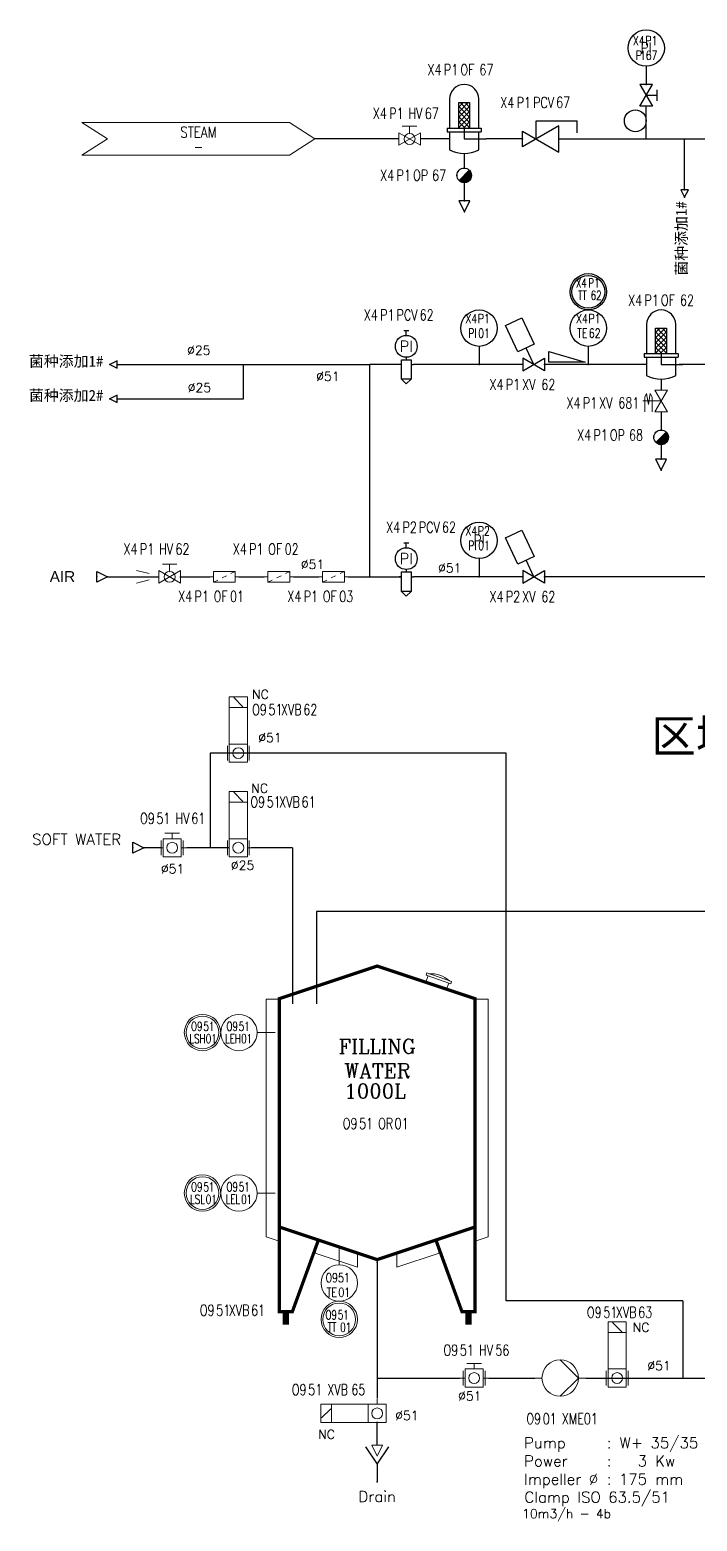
# Model space of a CAD drawing. Header units: inches. Extents: x 12106 to 13243, y 17488 to 18248.
# Drawn here: x 12119.6 to 12303, y 17495.7 to 17905.6 of the extents above; entities that cross this region are included whole.
import ezdxf
from ezdxf.enums import TextEntityAlignment as Align

# ---------------------------------------------------------------- set-up
doc = ezdxf.new("R2010")
doc.units = ezdxf.units.IN
doc.header["$MEASUREMENT"] = 0
doc.linetypes.add('ACAD_ISO02W100', pattern=[15, 12, -3])
doc.linetypes.add('DASHDOT2', pattern=[12.7, 6.35, -3.175, 0, -3.175])
for name, color, linetype, lineweight in [('31 Equipment', 7, 'Continuous', 9), ('33 Instruments Labels', 7, 'Continuous', 9), ('43 TXT English', 7, 'Continuous', 9), ('Pipe-water', 5, 'Continuous', 30), ('Text', 7, 'Continuous', 9)]:
    doc.layers.add(name, color=color, linetype=linetype, lineweight=lineweight)
for name, color, linetype in [('CUVERIE', 7, 'Continuous'), ('LIBELLE-INSTRUM', 7, 'Continuous'), ('MATERIEL-DIVERS', 7, 'Continuous'), ('POMPES', 7, 'Continuous'), ('POMPES-PROCESS', 7, 'Continuous'), ('REPERES', 7, 'Continuous'), ('techn-data', 7, 'Continuous'), ('TEXTES', 7, 'Continuous'), ('TITRE', 7, 'Continuous'), ('TUYAUTERIE-EAU UTILITES FROIDE', 142, 'Continuous'), ('TUYAUTERIE-EGOUT', 32, 'Continuous'), ('TUYAUTERIE-GAZ', 3, 'Continuous'), ('TUYAUTERIE-NEP', 4, 'DASHDOT2'), ('TUYAUTERIE-VAPEUR', 6, 'Continuous'), ('TUYAUTERIE-VAPEUR PROCESS', 6, 'Continuous'), ('TXT_ENG', 7, 'Continuous'), ('TXT_FR', 7, 'Continuous'), ('VANNES', 7, 'Continuous')]:
    doc.layers.add(name, color=color, linetype=linetype)
doc.layers.get('REPERES').off()
doc.styles.add('ROMANC', font='romanc')
doc.styles.add('ROMANS', font='ROMANS.SHX')
doc.styles.get("Standard").update_dxf_attribs({"font": 'arial.ttf'})

# ---------------------------------------------------------------- blocks, each defined once
blk = doc.blocks.new('FLE23')
at = {"color": 7}
for p, q in [((0, -1.5), (0, 1.5)), ((0, 1.5), (3, 0)), ((3, 0), (0, -1.5))]:
    blk.add_line(p, q, dxfattribs=at)
at = {"layer": 'MATERIEL-DIVERS', "color": 2}
for p in [(0, 0), (3, 0)]:
    blk.add_point(p, dxfattribs=at)
at = {"layer": 'MATERIEL-DIVERS', "color": 7, "extrusion": (-1, 0, 0)}
blk.add_point((0, 0), dxfattribs=at)
at = {"layer": 'MATERIEL-DIVERS', "color": 7, "extrusion": (1, 0, 0)}
blk.add_point((3, 0), dxfattribs=at)
blk = doc.blocks.new('APV-PMP-GEN-CENTR-1')
at = {"layer": '31 Equipment', "ltscale": 38}
for p, q in [((5, 0), (0, 5)), ((-5, 0), (-7, 0)), ((5, 0), (0, -5)), ((5, 0), (7, 0))]:
    blk.add_line(p, q, dxfattribs=at)
blk.add_circle((0, 0), 5, dxfattribs=at)
blk = doc.blocks.new('APV-TNK-GEN-11')
at = {"layer": '31 Equipment', "color": 7}
for points, const_width in [([(-14.94, 21.58), (-21.58, 3.32), (-24.9, 3.32), (-24.9, 83), (0, 91.3), (24.9, 83), (24.9, 3.32), (21.58, 3.32), (14.94, 21.58)], 0.83), ([(-24.9, 24.9), (0, 16.6)], 0.83), ([(24.9, 24.9), (0, 16.6)], 0.83), ([(-23.24, 3.32), (-23.24, 0)], 1.66), ([(23.24, 3.32), (23.24, 0)], 1.66)]:
    blk.add_lwpolyline(points, dxfattribs=dict(at, const_width=const_width))
at = {"layer": '31 Equipment', "ltscale": 38}
blk.add_point((0, 16), dxfattribs=at)
blk = doc.blocks.new('APV-TNK-INSULAT-12')
at = {"layer": '31 Equipment', "color": 7}
for p, q in [((-24.95, 67), (-28.22, 67)), ((-28.22, 67), (-28.22, 6.51)), ((24.95, 67), (28.22, 67)), ((28.22, 67), (28.22, 6.51)), ((-28.22, 6.51), (-24.95, 5.42)), ((28.22, 6.51), (24.95, 5.42)), ((-15.74, 2.35), (-4.98, -1.24)), ((-4.98, -1.24), (-4.98, 2.26)), ((15.74, 2.35), (4.98, -1.24)), ((4.98, -1.24), (4.98, 2.26))]:
    blk.add_line(p, q, dxfattribs=at)
at = {"layer": '31 Equipment'}
for p, q in [((-24.95, 5.42), (-24.95, 67)), ((24.95, 5.42), (24.95, 67)), ((-15.74, 2.35), (-14.94, 5.58)), ((-14.94, 5.58), (-4.98, 2.26)), ((14.94, 5.58), (4.98, 2.26)), ((15.74, 2.35), (14.94, 5.58))]:
    blk.add_line(p, q, dxfattribs=at)
at = {"layer": '31 Equipment', "ltscale": 38}
blk.add_point((0, 0), dxfattribs=at)
blk = doc.blocks.new('APV-INS-M-L-TE')
at = {"layer": '31 Equipment', "color": 7}
blk.add_line((0, -5), (0, -10), dxfattribs=at)
blk.add_circle((0, 0), 5, dxfattribs=at)
at = {"layer": '33 Instruments Labels', "style": 'ROMANS', "width": 0.8, "flags": 8}
blk.add_attdef('TE', text='', height=3, dxfattribs=at).set_placement((0, 0), align=Align.MIDDLE)
blk = doc.blocks.new('APV-INS-F-L-TT')
at = {"layer": '31 Equipment'}
for radius in [5, 4.5]:
    blk.add_circle((0, 0), radius, dxfattribs=at)
blk = doc.blocks.new('APV-INS-M-L-LE1')
at = {"layer": '31 Equipment', "color": 7}
blk.add_line((0, -5), (0, -10), dxfattribs=at)
blk.add_circle((0, 0), 5, dxfattribs=at)
blk = doc.blocks.new('APV-INS-F-L-LS')
at = {"layer": '31 Equipment'}
for radius in [5, 4.5]:
    blk.add_circle((0, 0), radius, dxfattribs=at)
at = {"layer": '33 Instruments Labels', "style": 'ROMANS', "width": 0.8}
blk.add_attdef('LS?', text='', height=3, dxfattribs=at).set_placement((0, 0), align=Align.MIDDLE)
blk = doc.blocks.new('APV-TNK-ACC-MANHOLE-1')
at = {"layer": '31 Equipment'}
for p, q in [((-6, 3), (-6, 4)), ((-6, 4), (6, 4)), ((-6, 3), (6, 3)), ((-5, 0), (-5, 3)), ((5, 3), (5, 0)), ((6, 3), (6, 4))]:
    blk.add_line(p, q, dxfattribs=at)
blk.add_arc((0, -8), 13, 67.38014, 112.61986, dxfattribs=at)
blk = doc.blocks.new('EGOUT')
at = {"color": 7}
for p, q in [((-3.2, 9.61), (0, 4.81)), ((0, 4.81), (3.2, 9.61)), ((0, 4.81), (0, 0))]:
    blk.add_line(p, q, dxfattribs=at)
at = {"color": 7, "extrusion": (0, -1, 0)}
blk.add_point((0, 0), dxfattribs=at)
at = {"layer": 'POMPES-PROCESS', "style": 'ROMANS'}
blk.add_attdef('EGOUT', text='', height=3, dxfattribs=at).set_placement((0, -4), align=Align.MIDDLE)
blk = doc.blocks.new('APV-SIGN-ARW-FLOW-1')
at = {"layer": '31 Equipment'}
for p, q in [((-1.5, -1.5), (-1.5, 1.5)), ((-1.5, 1.5), (1.5, 0)), ((1.5, 0), (-1.5, -1.5))]:
    blk.add_line(p, q, dxfattribs=at)
blk = doc.blocks.new('APV-VLV-BFLY-SVS-3')
at = {"layer": '31 Equipment', "ltscale": 38}
for p, q in [((1.25, 15.25), (-1.25, 12.75)), ((-2.5, 0), (-4, 0)), ((2.5, 2.5), (-2.5, 2.5)), ((-2.5, 2.5), (-2.5, -2.5)), ((2.5, -2.5), (2.5, 2.5)), ((2.5, 0), (4, 0)), ((-2.5, -2.5), (2.5, -2.5))]:
    blk.add_line(p, q, dxfattribs=at)
at = {"layer": '31 Equipment'}
for p, q in [((-3, 2), (-3, -2)), ((3, -2), (3, 2))]:
    blk.add_line(p, q, dxfattribs=at)
at = {"layer": '31 Equipment', "ltscale": 38}
for points in [[(-2.5, 12.5), (2.5, 12.5), (2.5, 15.5), (-2.5, 15.5)], [(-2.5, 2.5), (2.5, 2.5), (2.5, 12.5), (-2.5, 12.5)]]:
    blk.add_lwpolyline(points, close=True, dxfattribs=at)
blk.add_circle((0, 0), 1.5, dxfattribs=at)
blk = doc.blocks.new('FLE23-A')
at = {"color": 7}
for p, q in [((0, 1.5), (-3, 0)), ((-3, 0), (0, -1.5)), ((0, -1.5), (0, 1.5))]:
    blk.add_line(p, q, dxfattribs=at)
at = {"layer": 'MATERIEL-DIVERS', "color": 7, "extrusion": (-1, 0, 0)}
blk.add_point((-3, 0), dxfattribs=at)
at = {"layer": 'MATERIEL-DIVERS', "color": 2}
for p in [(-3, 0), (0, 0)]:
    blk.add_point(p, dxfattribs=at)
at = {"layer": 'MATERIEL-DIVERS', "color": 7, "extrusion": (1, 0, 0)}
blk.add_point((0, 0), dxfattribs=at)
blk = doc.blocks.new('INSTR-M-L-PI')
at = {"color": 7, "extrusion": (0, -1, 0)}
blk.add_point((0, -10), dxfattribs=at)
at = {"layer": 'MATERIEL-DIVERS', "color": 7}
blk.add_line((0, -5), (0, -10), dxfattribs=at)
blk.add_circle((0, 0), 5, dxfattribs=at)
blk = doc.blocks.new('DETR12MODIF')
at = {"layer": 'MATERIEL-DIVERS', "color": 7}
for p, q in [((-0.67, 9.33), (0.67, 9.33)), ((0, 8), (0, 9.33)), ((-1.33, 0), (-2, 0)), ((-1.33, -4), (-1.33, 1.33)), ((-1.33, 1.33), (1.33, 1.33)), ((1.33, 1.33), (1.33, -4)), ((1.33, 0), (2, 0)), ((-1.33, -4), (0, -5.33)), ((1.33, -4), (-1.33, -4)), ((0, -5.33), (1.33, -4))]:
    blk.add_line(p, q, dxfattribs=at)
at = {"layer": 'MATERIEL-DIVERS'}
blk.add_line((0, 2), (0, 1.33), dxfattribs=at)
blk.add_circle((0, 5), 3, dxfattribs=at)
at = {"layer": 'MATERIEL-DIVERS', "style": 'ROMANS'}
blk.add_text('PI', height=3, dxfattribs=at).set_placement((0, 5), align=Align.MIDDLE)
blk = doc.blocks.new('CPV')
at = {"color": 7}
for p, q in [((-1.25, 5), (10, 5)), ((-1.25, 0), (-1.25, 5)), ((10, 1.7), (10, 5)), ((5, 3.61), (-5, -2.16)), ((-5, 2.16), (5, -3.6)), ((-5, -2.16), (-5, 2.16)), ((5, -3.6), (5, 3.61))]:
    blk.add_line(p, q, dxfattribs=at)
at = {"color": 7, "extrusion": (-1, 0, 0)}
blk.add_point((-5, 0), dxfattribs=at)
at = {"color": 7, "extrusion": (1, 0, 0)}
blk.add_point((5, 0), dxfattribs=at)
blk = doc.blocks.new('*X35')
at = {"color": 0}
for p, q in [((96.5, 163), (103.5, 170)), ((96.5, 162.9), (103.6, 170)), ((96.5, 162.9), (103.6, 170)), ((96.5, 162.9), (103.6, 170)), ((96.6, 162.9), (103.6, 169.9)), ((96.6, 162.9), (103.6, 169.9)), ((96.6, 162.8), (103.7, 169.9)), ((96.6, 162.8), (103.7, 169.9)), ((96.6, 162.8), (103.7, 169.9)), ((96.7, 162.8), (103.7, 169.8)), ((96.7, 162.7), (103.8, 169.8)), ((96.7, 162.7), (103.8, 169.8)), ((96.7, 162.7), (103.8, 169.8)), ((96.8, 162.7), (103.8, 169.7)), ((96.8, 162.7), (103.8, 169.7)), ((96.8, 162.6), (103.9, 169.7)), ((96.8, 162.6), (103.9, 169.7)), ((96.9, 162.6), (103.9, 169.6)), ((96.9, 162.6), (103.9, 169.6)), ((96.9, 162.6), (103.9, 169.6)), ((96.9, 162.5), (104, 169.6)), ((97, 162.5), (104, 169.5)), ((97, 162.5), (104, 169.5)), ((97, 162.5), (104, 169.5)), ((97, 162.5), (104, 169.5)), ((97.1, 162.4), (104.1, 169.4)), ((97.1, 162.4), (104.1, 169.4)), ((97.1, 162.4), (104.1, 169.4)), ((97.2, 162.4), (104.1, 169.3)), ((97.2, 162.4), (104.1, 169.3)), ((97.2, 162.4), (104.1, 169.3)), ((97.2, 162.3), (104.2, 169.3)), ((97.3, 162.3), (104.2, 169.2)), ((97.3, 162.3), (104.2, 169.2)), ((97.3, 162.3), (104.2, 169.2)), ((97.3, 162.3), (104.2, 169.2)), ((97.4, 162.2), (104.3, 169.1)), ((97.4, 162.2), (104.3, 169.1)), ((97.4, 162.2), (104.3, 169.1)), ((97.5, 162.2), (104.3, 169)), ((97.5, 162.2), (104.3, 169)), ((97.5, 162.2), (104.3, 169)), ((97.5, 162.1), (104.4, 169)), ((97.6, 162.1), (104.4, 168.9)), ((97.6, 162.1), (104.4, 168.9)), ((97.6, 162.1), (104.4, 168.9)), ((97.7, 162.1), (104.4, 168.8)), ((97.7, 162.1), (104.4, 168.8)), ((97.7, 162.1), (104.4, 168.8)), ((97.7, 162), (104.5, 168.8)), ((97.8, 162), (104.5, 168.7)), ((97.8, 162), (104.5, 168.7)), ((97.8, 162), (104.5, 168.7)), ((97.9, 162), (104.5, 168.6)), ((97.9, 162), (104.5, 168.6)), ((97.9, 162), (104.5, 168.6)), ((98, 161.9), (104.6, 168.5)), ((98, 161.9), (104.6, 168.5)), ((98, 161.9), (104.6, 168.5)), ((98, 161.9), (104.6, 168.5)), ((98.1, 161.9), (104.6, 168.4)), ((98.1, 161.9), (104.6, 168.4)), ((98.1, 161.9), (104.6, 168.4)), ((98.2, 161.8), (104.7, 168.3)), ((98.2, 161.8), (104.7, 168.3)), ((98.2, 161.8), (104.7, 168.3)), ((98.3, 161.8), (104.7, 168.2)), ((98.3, 161.8), (104.7, 168.2)), ((98.3, 161.8), (104.7, 168.2)), ((98.4, 161.8), (104.7, 168.1)), ((98.4, 161.8), (104.7, 168.1)), ((98.4, 161.7), (104.8, 168.1)), ((98.5, 161.7), (104.8, 168)), ((98.5, 161.7), (104.8, 168)), ((98.5, 161.7), (104.8, 168)), ((98.6, 161.7), (104.8, 167.9)), ((98.6, 161.7), (104.8, 167.9)), ((98.6, 161.7), (104.8, 167.9)), ((98.7, 161.7), (104.8, 167.8)), ((98.7, 161.7), (104.8, 167.8)), ((98.8, 161.7), (104.8, 167.7)), ((98.8, 161.6), (104.9, 167.7)), ((98.8, 161.6), (104.9, 167.7)), ((98.9, 161.6), (104.9, 167.6)), ((98.9, 161.6), (104.9, 167.6)), ((98.9, 161.6), (104.9, 167.6)), ((99, 161.6), (104.9, 167.5)), ((99, 161.6), (104.9, 167.5)), ((99, 161.6), (104.9, 167.5)), ((99.1, 161.6), (104.9, 167.4)), ((99.1, 161.6), (104.9, 167.4)), ((99.2, 161.6), (104.9, 167.3)), ((99.2, 161.6), (104.9, 167.3)), ((99.2, 161.6), (104.9, 167.3)), ((99.3, 161.6), (104.9, 167.2)), ((99.3, 161.5), (105, 167.2)), ((99.4, 161.5), (105, 167.1)), ((99.4, 161.5), (105, 167.1)), ((99.4, 161.5), (105, 167.1)), ((99.5, 161.5), (105, 167)), ((99.5, 161.5), (105, 167)), ((99.6, 161.5), (105, 166.9)), ((99.6, 161.5), (105, 166.9)), ((99.6, 161.5), (105, 166.9)), ((99.7, 161.5), (105, 166.8)), ((99.7, 161.5), (105, 166.8)), ((99.8, 161.5), (105, 166.7)), ((99.8, 161.5), (105, 166.7)), ((99.9, 161.5), (105, 166.6)), ((99.9, 161.5), (105, 166.6)), ((99.9, 161.5), (105, 166.6)), ((100, 161.5), (105, 166.5)), ((100, 161.5), (105, 166.5)), ((100.1, 161.5), (105, 166.4)), ((100.1, 161.5), (105, 166.4)), ((100.2, 161.5), (105, 166.3)), ((100.2, 161.5), (105, 166.3)), ((100.3, 161.5), (105, 166.2)), ((100.3, 161.5), (105, 166.2)), ((100.4, 161.5), (105, 166.1)), ((100.4, 161.5), (105, 166.1)), ((100.5, 161.5), (105, 166)), ((100.5, 161.5), (105, 166)), ((100.6, 161.5), (105, 165.9)), ((100.6, 161.5), (105, 165.9)), ((100.7, 161.5), (105, 165.8)), ((100.7, 161.6), (104.9, 165.8)), ((100.8, 161.6), (104.9, 165.7)), ((100.8, 161.6), (104.9, 165.7)), ((100.9, 161.6), (104.9, 165.6)), ((100.9, 161.6), (104.9, 165.6)), ((101, 161.6), (104.9, 165.5)), ((101, 161.6), (104.9, 165.5)), ((101.1, 161.6), (104.9, 165.4)), ((101.2, 161.6), (104.9, 165.3)), ((101.2, 161.6), (104.9, 165.3)), ((101.3, 161.7), (104.8, 165.2)), ((101.3, 161.7), (104.8, 165.2)), ((101.4, 161.7), (104.8, 165.1)), ((101.5, 161.7), (104.8, 165)), ((101.5, 161.7), (104.8, 165)), ((101.6, 161.8), (104.7, 164.9)), ((101.7, 161.8), (104.7, 164.8)), ((101.7, 161.8), (104.7, 164.8)), ((101.8, 161.8), (104.7, 164.7)), ((101.9, 161.9), (104.6, 164.6)), ((102, 161.9), (104.6, 164.5)), ((102, 161.9), (104.6, 164.5)), ((102.1, 162), (104.5, 164.4)), ((102.2, 162), (104.5, 164.3)), ((102.3, 162.1), (104.4, 164.2)), ((102.4, 162.1), (104.4, 164.1)), ((102.5, 162.2), (104.3, 164)), ((102.6, 162.2), (104.3, 163.9)), ((102.7, 162.3), (104.2, 163.8)), ((102.9, 162.4), (104.1, 163.6)), ((103, 162.5), (104, 163.5)), ((103.3, 162.7), (103.8, 163.2))]:
    blk.add_line(p, q, dxfattribs=at)
blk = doc.blocks.new('ST')
at = {"color": 7}
blk.add_line((-1.41, 1.42), (1.42, -1.41), dxfattribs=at)
for start, end in [(134.8377, 315.1619), (315.2431, 134.7569)]:
    blk.add_arc((0, 0), 2, start, end, dxfattribs=at)
at = {"color": 7, "extrusion": (-1, 0, 0)}
blk.add_point((-2, 0), dxfattribs=at)
at = {"color": 7, "extrusion": (0, 1, 0)}
blk.add_point((0, 2), dxfattribs=at)
at = {"color": 7, "extrusion": (1, 0, 0)}
blk.add_point((2, 0), dxfattribs=at)
at = {"color": 7, "extrusion": (0, -1, 0)}
blk.add_point((0, -2), dxfattribs=at)
at = {"color": 7, "xscale": -0.4, "yscale": 0.4, "zscale": 0.4}
blk.add_blockref('*X35', (40, -66.6), dxfattribs=at)
blk = doc.blocks.new('*X32')
at = {"color": 0}
for p, q in [((688.5, 377.37), (691.13, 380)), ((688.5, 378.79), (689.71, 380)), ((688.5, 375.96), (691.5, 378.96)), ((688.5, 374.54), (691.5, 377.54)), ((688.5, 373.13), (691.5, 376.13)), ((689.78, 373), (691.5, 374.72)), ((691.2, 373), (691.5, 373.3))]:
    blk.add_line(p, q, dxfattribs=at)
blk = doc.blocks.new('SAFILT')
for p, q in [((-4, 11), (-4, 3)), ((-1.5, 3), (-1.5, 10)), ((-1.5, 10), (1.5, 10)), ((1.5, 10), (1.5, 3)), ((4, 3), (4, 11)), ((-4, 0), (-6, 0)), ((-4.68, 3), (-4.68, 2)), ((-4.68, 3), (4.68, 3)), ((-4.68, 2), (4.68, 2)), ((-4, 2), (-4, -3)), ((0, 3), (0, 0)), ((0, 0), (6, 0)), ((4, -3), (4, 2)), ((4.68, 3), (4.68, 2)), ((0, -4), (0, -6))]:
    blk.add_line(p, q)
for centre, radius, start, end in [((0, 11), 4, 0, 180), ((0, 4.5), 8.5, 241.9275, 298.0725)]:
    blk.add_arc(centre, radius, start, end)
at = {"xscale": -1}
blk.add_blockref('*X32', (690, -370), dxfattribs=at)
blk.add_blockref('*X32', (-690, -370))
blk = doc.blocks.new('APV-VLVM-BALL-KHV+MF-1')
at = {"layer": '31 Equipment', "ltscale": 38}
for p, q in [((-3, 0), (-4, 0)), ((3, 0), (4, 0))]:
    blk.add_line(p, q, dxfattribs=at)
at = {"layer": '31 Equipment'}
for p, q in [((-3, 1.734), (-3, -1.734)), ((-3, -1.734), (3, 1.734)), ((3, -1.734), (-3, 1.734)), ((-2, 3.5), (2, 3.5)), ((0, 1.5), (0, 3.5)), ((3, 1.734), (3, -1.734))]:
    blk.add_line(p, q, dxfattribs=at)
blk.add_circle((0, 0), 1.5, dxfattribs=at)
blk = doc.blocks.new('APV-FILT-GEN-PROD-2')
at = {"layer": '31 Equipment'}
for p, q in [((-3, 0), (-4, 0)), ((3, 0), (4, 0))]:
    blk.add_line(p, q, dxfattribs=at)
at = {"layer": '31 Equipment', "color": 7}
for p, q in [((3, 1.5), (-3, 1.5)), ((-3, 1.5), (-3, -1.5)), ((-0.6, -0.3), (0.6, 0.3)), ((1.8, 0.9), (3, 1.5)), ((3, -1.5), (3, 1.5)), ((-3, -1.5), (-1.8, -0.9)), ((-3, -1.5), (3, -1.5))]:
    blk.add_line(p, q, dxfattribs=at)
blk = doc.blocks.new('APV-SIGN-ARW-DWG-1')
at = {"layer": '31 Equipment'}
for p, q in [((-32, 4.49), (25, 4.49)), ((-32, 4.49), (-25, 0)), ((25, 4.49), (32, 0)), ((-25, 0), (-32, -4.49)), ((32, 0), (25, -4.49)), ((-32, -4.49), (25, -4.49))]:
    blk.add_line(p, q, dxfattribs=at)
at = {"layer": '31 Equipment', "style": 'ROMANS', "width": 0.8}
for tag, p in [('TEXT1', (0, 0.37)), ('TEXT2', (0, -3.63))]:
    blk.add_attdef(tag, text='', height=3, dxfattribs=at).set_placement(p, align=Align.CENTER)
blk = doc.blocks.new('VANNE SIEGE INCLINE')
at = {"color": 7}
for p, q in [((-3, 1.73), (-3, -1.73)), ((-3, -1.73), (3, 1.73)), ((3, -1.73), (-3, 1.73)), ((3, 1.73), (3, -1.73))]:
    blk.add_line(p, q, dxfattribs=at)
at = {"color": 7, "extrusion": (-1, 0, 0)}
blk.add_point((-3, 0), dxfattribs=at)
at = {"color": 7, "extrusion": (1, 0, 0)}
blk.add_point((3, 0), dxfattribs=at)
at = {"layer": 'VANNES'}
for p, q in [((3.23, 12.84), (-0.15, 5.59)), ((7.76, 10.73), (3.23, 12.84)), ((4.38, 3.47), (7.76, 10.73)), ((-0.15, 5.59), (4.38, 3.47)), ((0, 0), (2.11, 4.53))]:
    blk.add_line(p, q, dxfattribs=at)
blk = doc.blocks.new('APV-FCE-GEN-REDCON-1')
at = {"layer": '31 Equipment', "color": 7}
for p, q in [((-2.5, 2.5), (2.5, 1.25)), ((2.5, 1.25), (2.5, 1.25)), ((2.5, -1.25), (-2.5, -2.5))]:
    blk.add_line(p, q, dxfattribs=at)
blk = doc.blocks.new('INSTR-M-L-TE')
at = {"color": 7, "extrusion": (0, -1, 0)}
blk.add_point((0, -10), dxfattribs=at)
at = {"layer": 'MATERIEL-DIVERS', "color": 7}
blk.add_line((0, -5), (0, -10), dxfattribs=at)
blk.add_circle((0, 0), 5, dxfattribs=at)
at = {"layer": 'LIBELLE-INSTRUM', "style": 'ROMANS', "width": 0.8, "flags": 8}
blk.add_attdef('TE', text='', height=3, dxfattribs=at).set_placement((0, 0), align=Align.MIDDLE)
blk = doc.blocks.new('INSTR-F-L-TT')
at = {"layer": 'MATERIEL-DIVERS'}
for radius in [5, 4.5]:
    blk.add_circle((0, 0), radius, dxfattribs=at)
blk = doc.blocks.new('APV-VLV-SOLV-22-1')
at = {"layer": '31 Equipment', "linetype": 'ACAD_ISO02W100', "ltscale": 38}
for p, q in [((-1, 4.5), (-2, 4)), ((3, 4.5), (-1, 4.5)), ((0, 0), (0, 5)), ((-2, 4), (1, 3.5)), ((-2, 3), (1, 3.5)), ((-1, 2.5), (-2, 3)), ((3, 2.5), (-1, 2.5))]:
    blk.add_line(p, q, dxfattribs=at)
at = {"layer": '31 Equipment', "ltscale": 38}
for p, q in [((-3, 0), (-4, 0)), ((3, 0), (4, 0))]:
    blk.add_line(p, q, dxfattribs=at)
at = {"layer": '31 Equipment'}
for p, q in [((-3, 1.734), (-3, -1.734)), ((-3, -1.734), (3, 1.734)), ((3, -1.734), (-3, 1.734)), ((3, 1.734), (3, -1.734))]:
    blk.add_line(p, q, dxfattribs=at)
blk = doc.blocks.new('REPNORM')
at = {"layer": 'TEXTES', "style": 'ROMANS', "width": 0.75}
for tag, p in [('ZONE', (-9.75, -1.25)), ('SOUSZONE', (-5.25, -1.25)), ('ELEMENT', (0, -1.25)), ('NUM', (4.5, -1.25))]:
    blk.add_attdef(tag, p, '', height=3, dxfattribs=at)
blk = doc.blocks.new('REPINS')
at = {"layer": 'TEXTES', "style": 'ROMANS', "width": 0.75}
for tag, p in [('ZONE', (-3.3, 1)), ('SOUSZONE', (0.1, 1)), ('NUM', (0.2, -3))]:
    blk.add_attdef(tag, p, '', height=2.5, dxfattribs=at)
blk.add_attdef('ELEMENT', text='', height=2.5, dxfattribs=at).set_placement((-0.2, -3), align=Align.RIGHT)
blk = doc.blocks.new('REPINS2')
at = {"layer": 'TEXTES', "style": 'ROMANS', "width": 0.7}
for tag, p in [('ZONE', (-3.35, 0.8)), ('SOUSZONE', (0.05, 0.8)), ('NUM', (0.7, -2.6))]:
    blk.add_attdef(tag, p, '', height=2.5, dxfattribs=at)
blk.add_attdef('ELEMENT', text='', height=2.5, dxfattribs=at).set_placement((-1.56, -2.59), align=Align.CENTER)
blk = doc.blocks.new('REPNORM1')
at = {"layer": 'TEXTES', "style": 'ROMANS', "width": 0.75}
for tag, p in [('ZONE', (-9.75, -1.25)), ('SOUSZONE', (-5.25, -1.25)), ('ELEMENT', (-0.75, -1.25)), ('NUM', (5.59, -1.22))]:
    blk.add_attdef(tag, p, '', height=3, dxfattribs=at)
blk = doc.blocks.new('TEXT-PUMP_caract_ANGLAIS')
at = {"layer": 'techn-data', "style": 'ROMANS'}
for s, p in [('Pump', (-22, 9)), ('Power', (-22, 4)), ('Kw', (14, 4)), ('Impeller %%C', (-22, -1)), ('mm', (14, -1))]:
    blk.add_text(s, height=3, dxfattribs=at).set_placement(p)
for p in [(2, 9), (2, 4), (2, -1)]:
    blk.add_text(':', height=3, dxfattribs=at).set_placement(p, align=Align.RIGHT)
blk.add_attdef('Type', (4.23, 9), '', height=3, dxfattribs=at)
for tag, p in [('Pui', (11.76, 4)), ('Dia', (11.76, -1))]:
    blk.add_attdef(tag, text='', height=3, dxfattribs=at).set_placement(p, align=Align.RIGHT)
blk = doc.blocks.new('APV-VLVM-BFLY-SVS-1')
at = {"layer": '31 Equipment', "ltscale": 38}
for p, q in [((-2.5, 0), (-4, 0)), ((2.5, 2.5), (-2.5, 2.5)), ((-2.5, 2.5), (-2.5, -2.5)), ((-2, 4), (2, 4)), ((0, 2.5), (0, 4)), ((2.5, -2.5), (2.5, 2.5)), ((2.5, 0), (4, 0)), ((-2.5, -2.5), (2.5, -2.5))]:
    blk.add_line(p, q, dxfattribs=at)
at = {"layer": '31 Equipment'}
for p, q in [((-3, 2), (-3, -2)), ((3, -2), (3, 2))]:
    blk.add_line(p, q, dxfattribs=at)
at = {"layer": '31 Equipment', "ltscale": 38}
blk.add_circle((0, 0), 1.5, dxfattribs=at)
blk = doc.blocks.new('A$C475C54EF')
at = {"layer": '31 Equipment', "ltscale": 38}
for p, q in [((0.25, 2.75), (2.75, 5.25)), ((13, 1.5), (13, 6.5)), ((13, 6.5), (18, 6.5)), ((15.5, 6.5), (15.5, 8)), ((18, 6.5), (18, 1.5)), ((18, 1.5), (13, 1.5)), ((15.5, 1.5), (15.5, 0))]:
    blk.add_line(p, q, dxfattribs=at)
for points in [[(3, 6.5), (3, 1.5), (0, 1.5), (0, 6.5)], [(13, 6.5), (13, 1.5), (3, 1.5), (3, 6.5)]]:
    blk.add_lwpolyline(points, close=True, dxfattribs=at)
blk.add_circle((15.5, 4), 1.5, dxfattribs=at)
blk = doc.blocks.new('PENTE-G')
at = {"layer": 'MATERIEL-DIVERS'}
blk.add_lwpolyline([(-5, 2), (5, 2), (5, 5), (-5, 2)], dxfattribs=at)

msp = doc.modelspace()

# ---------------------------------------------------------------- linework, layer by layer
at = {"layer": 'MATERIEL-DIVERS', "color": 7}
for p, q in [((12287.23, 17884.6), (12290.69, 17890.6)), ((12290.69, 17890.6), (12287.23, 17890.6)), ((12287.23, 17890.6), (12290.69, 17884.6)), ((12288.96, 17887.6), (12291.96, 17887.6)), ((12291.96, 17886.1), (12291.96, 17889.1)), ((12290.69, 17884.6), (12287.23, 17884.6))]:
    msp.add_line(p, q, dxfattribs=at)
at = {"layer": 'MATERIEL-DIVERS'}
msp.add_line((12288.96, 17875.6), (12288.96, 17884.6), dxfattribs=at)
msp.add_circle((12285.96, 17880.6), 3, dxfattribs=at)
at = {"layer": 'Pipe-water'}
for p, q in [((12155.74, 17680.8), (12150.96, 17680.8)), ((12174.42, 17680.8), (12162.74, 17680.8)), ((12191.81, 17680.8), (12180.42, 17680.8)), ((12191.81, 17680.8), (12191.81, 17637.88)), ((12299.04, 17556.27), (12250.47, 17556.27))]:
    msp.add_line(p, q, dxfattribs=at)
for points in [[(12250.47, 17556.27), (12250.47, 17706.81), (12169.18, 17706.81)], [(12169.18, 17706.81), (12169.18, 17680.8)], [(12299.04, 17556.27), (12299.04, 17535.05)]]:
    msp.add_lwpolyline(points, dxfattribs=at)
at = {"layer": 'TUYAUTERIE-EAU UTILITES FROIDE'}
for p, q in [((12724.61, 17663.3), (12198.37, 17663.3)), ((12198.37, 17663.3), (12198.37, 17637.88)), ((12215.05, 17567.62), (12215.05, 17540.69)), ((12215.05, 17540.69), (12215.05, 17529.57)), ((12215.05, 17535.05), (12237.7, 17535.05)), ((12245.7, 17535.05), (12258.33, 17535.05)), ((12272.33, 17535.05), (12350.35, 17535.05))]:
    msp.add_line(p, q, dxfattribs=at)
at = {"layer": 'TUYAUTERIE-EGOUT'}
msp.add_line((12215.05, 17516.57), (12215.05, 17523.07), dxfattribs=at)
at = {"layer": 'TUYAUTERIE-GAZ'}
for p, q in [((12143.62, 17813.61), (12213.05, 17813.61)), ((12178.34, 17804.21), (12178.34, 17813.61)), ((12213.05, 17755.27), (12213.05, 17813.61)), ((12221.05, 17813.61), (12213.05, 17813.61)), ((12255.05, 17813.61), (12225.05, 17813.61)), ((12288.05, 17813.61), (12261.05, 17813.61)), ((12474.28, 17813.61), (12298.05, 17813.61)), ((12143.62, 17804.21), (12178.34, 17804.21)), ((12140.96, 17755.27), (12154.85, 17755.27)), ((12160.85, 17755.27), (12169.05, 17755.27)), ((12177.05, 17755.27), (12184.05, 17755.27)), ((12192.05, 17755.27), (12199.05, 17755.27)), ((12207.05, 17755.27), (12221.85, 17755.27)), ((12255.05, 17755.27), (12225.05, 17755.27)), ((12326.46, 17755.27), (12261.05, 17755.27))]:
    msp.add_line(p, q, dxfattribs=at)
at = {"layer": 'TUYAUTERIE-VAPEUR'}
for p, q in [((12221, 17875.6), (12197.96, 17875.6)), ((12232.96, 17875.6), (12227, 17875.6)), ((12255, 17875.6), (12244.96, 17875.6)), ((12265, 17875.6), (12361.82, 17875.6)), ((12299.52, 17861.61), (12299.52, 17875.6)), ((12239, 17867.6), (12239, 17869.6)), ((12239, 17858.6), (12239, 17863.6))]:
    msp.add_line(p, q, dxfattribs=at)
at = {"layer": 'TUYAUTERIE-VAPEUR PROCESS'}
for p, q in [((12293.05, 17807.61), (12293.05, 17806.61)), ((12293.05, 17807.61), (12293.05, 17806.61)), ((12293.05, 17800.61), (12293.05, 17795.61)), ((12293.05, 17791.61), (12293.05, 17787.61))]:
    msp.add_line(p, q, dxfattribs=at)

# ---------------------------------------------------------------- block references
at = {"layer": '33 Instruments Labels'}
for name, p in [('APV-INS-F-L-LS', (12167.07, 17630.02)), ('APV-INS-F-L-LS', (12167.07, 17585.9)), ('APV-INS-F-L-TT', (12204.63, 17551.18))]:
    msp.add_blockref(name, p, dxfattribs=at)
for name, p, rotation in [('APV-INS-M-L-LE1', (12177.07, 17630.02), 90), ('APV-INS-M-L-LE1', (12177.07, 17585.9), 90), ('APV-INS-M-L-TE', (12204.63, 17561.18), 180)]:
    msp.add_blockref(name, p, dxfattribs=dict(at, rotation=rotation))
at = {"layer": '43 TXT English'}
msp.add_blockref('TEXT-PUMP_caract_ANGLAIS', (12277.42, 17506.75), dxfattribs=at).add_auto_attribs({'Dia': '175', 'Pui': '3', 'Type': 'W+ 35/35'})
at = {"layer": 'CUVERIE', "xscale": -1, "rotation": 90}
msp.add_blockref('APV-VLV-SOLV-22-1', (12293.05, 17803.61), dxfattribs=at)
at = {"layer": 'CUVERIE', "xscale": 1.08, "yscale": 1.08, "zscale": 1.08}
for name, p in [('APV-TNK-GEN-11', (12215.05, 17549.69)), ('APV-TNK-INSULAT-12', (12215.05, 17566.87))]:
    msp.add_blockref(name, p, dxfattribs=at)
at = {"layer": 'CUVERIE', "xscale": -0.6, "yscale": 0.6, "zscale": 0.6, "rotation": 340.6180997303045}
msp.add_blockref('APV-TNK-ACC-MANHOLE-1', (12231.29, 17642.93), dxfattribs=at)
at = {"layer": 'MATERIEL-DIVERS'}
ref = msp.add_blockref('INSTR-M-L-PI', (12288.96, 17900.6), dxfattribs=at)
ref.add_attrib('PI', 'PI', dxfattribs={"layer": 'LIBELLE-INSTRUM', "height": 3, "style": 'ROMANS', "width": 0.8, "flags": 8}).set_placement((12288.96, 17900.6), align=Align.MIDDLE)
for name, p in [('SAFILT', (12238.96, 17875.6)), ('CPV', (12259.96, 17875.6)), ('INSTR-F-L-TT', (12273.05, 17833.61)), ('INSTR-M-L-PI', (12243.05, 17823.61)), ('INSTR-M-L-TE', (12273.05, 17823.61)), ('SAFILT', (12293.05, 17813.61)), ('DETR12MODIF', (12223.05, 17813.61)), ('DETR12MODIF', (12223.05, 17755.27)), ('FLE23', (12138.01, 17755.27)), ('FLE23', (12147.96, 17680.8))]:
    msp.add_blockref(name, p, dxfattribs=at)
for name, p, values in [('APV-SIGN-ARW-DWG-1', (12165.96, 17875.6), {'TEXT1': 'STEAM', 'TEXT2': '-'}), ('EGOUT', (12215.05, 17506.57), {'EGOUT': 'Drain'})]:
    msp.add_blockref(name, p, dxfattribs=at).add_auto_attribs(values)
at = {"layer": 'MATERIEL-DIVERS', "xscale": -1}
for name, p in [('ST', (12238.96, 17865.6)), ('VANNE SIEGE INCLINE', (12258.05, 17813.61)), ('PENTE-G', (12267.2, 17812.22)), ('ST', (12293.05, 17793.61)), ('VANNE SIEGE INCLINE', (12258.05, 17755.27))]:
    msp.add_blockref(name, p, dxfattribs=at)
at = {"layer": 'MATERIEL-DIVERS'}
for name, p, xscale, yscale, zscale, rotation in [('FLE23-A', (12299.52, 17861.61), 0.6785856000010995, 0.6785856000010995, 0.6785856000010995, 89.99999999999999), ('APV-FCE-GEN-REDCON-1', (12150.66, 17755.27), -0.7, 0.7, 0.7, 180)]:
    msp.add_blockref(name, p, dxfattribs=dict(at, xscale=xscale, yscale=yscale, zscale=zscale, rotation=rotation))
at = {"layer": 'MATERIEL-DIVERS', "xscale": 0.6785856000010995, "yscale": 0.6785856000010995, "zscale": 0.6785856000010995}
for p in [(12143.62, 17813.61), (12143.62, 17804.21)]:
    msp.add_blockref('FLE23-A', p, dxfattribs=at)
at = {"layer": 'MATERIEL-DIVERS'}
ref = msp.add_blockref('INSTR-M-L-PI', (12243.05, 17765.27), dxfattribs=at)
ref.add_attrib('PI', 'PI', dxfattribs={"layer": 'LIBELLE-INSTRUM', "height": 3, "style": 'ROMANS', "width": 0.8, "flags": 8}).set_placement((12243.05, 17765.27), align=Align.MIDDLE)
at = {"layer": 'MATERIEL-DIVERS', "rotation": 270}
msp.add_blockref('APV-SIGN-ARW-FLOW-1', (12215.05, 17515.07), dxfattribs=at)
at = {"layer": 'POMPES'}
msp.add_blockref('APV-PMP-GEN-CENTR-1', (12265.33, 17535.05), dxfattribs=at)
at = {"layer": 'REPERES'}
for name, p, values in [('REPINS', (12288.63, 17900.37), {'ZONE': 'X4', 'SOUSZONE': 'P1', 'ELEMENT': 'PI', 'NUM': '67'}), ('REPNORM1', (12258.63, 17885.37), {'ZONE': 'X4', 'SOUSZONE': 'P1', 'ELEMENT': 'PCV', 'NUM': '67'}), ('REPNORM', (12223.63, 17882.37), {'ZONE': 'X4', 'SOUSZONE': 'P1', 'ELEMENT': 'HV', 'NUM': '67'}), ('REPINS2', (12273, 17833.97), {'ZONE': 'X4', 'SOUSZONE': 'P1', 'NUM': '62', 'ELEMENT': 'TT'}), ('REPNORM1', (12221.13, 17826.97), {'ZONE': 'X4', 'SOUSZONE': 'P1', 'ELEMENT': 'PCV', 'NUM': '62'}), ('REPINS', (12242.6, 17823.97), {'ZONE': 'X4', 'SOUSZONE': 'P1', 'ELEMENT': 'PI', 'NUM': '01'}), ('REPNORM1', (12227.26, 17768.63), {'ZONE': 'X4', 'SOUSZONE': 'P2', 'ELEMENT': 'PCV', 'NUM': '62'}), ('REPINS', (12242.6, 17765.63), {'ZONE': 'X4', 'SOUSZONE': 'P2', 'ELEMENT': 'PI', 'NUM': '01'}), ('REPNORM', (12155.13, 17762.63), {'ZONE': 'X4', 'SOUSZONE': 'P1', 'ELEMENT': 'HV', 'NUM': '62'}), ('REPNORM', (12185.13, 17762.63), {'ZONE': 'X4', 'SOUSZONE': 'P1', 'ELEMENT': 'OF', 'NUM': '02'}), ('REPNORM', (12170.13, 17749.63), {'ZONE': 'X4', 'SOUSZONE': 'P1', 'ELEMENT': 'OF', 'NUM': '01'}), ('REPNORM', (12200.13, 17749.63), {'ZONE': 'X4', 'SOUSZONE': 'P1', 'ELEMENT': 'OF', 'NUM': '03'}), ('REPINS2', (12167.26, 17629.66), {'ZONE': 'O9', 'SOUSZONE': '51', 'NUM': '01', 'ELEMENT': 'LSH'}), ('REPINS2', (12177, 17629.67), {'ZONE': 'O9', 'SOUSZONE': '51', 'NUM': '01', 'ELEMENT': 'LEH'}), ('REPNORM', (12215.33, 17604.75), {'ZONE': 'O9', 'SOUSZONE': '51', 'ELEMENT': 'OR', 'NUM': '01'}), ('REPINS2', (12167.26, 17585.54), {'ZONE': 'O9', 'SOUSZONE': '51', 'NUM': '01', 'ELEMENT': 'LSL'}), ('REPINS2', (12177, 17585.55), {'ZONE': 'O9', 'SOUSZONE': '51', 'NUM': '01', 'ELEMENT': 'LEL'}), ('REPINS', (12204.2, 17560.37), {'ZONE': 'O9', 'SOUSZONE': '51', 'ELEMENT': 'TE', 'NUM': '01'}), ('REPINS2', (12204.2, 17550.37), {'ZONE': 'O9', 'SOUSZONE': '51', 'NUM': '01', 'ELEMENT': 'TT'}), ('REPNORM', (12243.02, 17542.48), {'ZONE': 'O9', 'SOUSZONE': '51', 'ELEMENT': 'HV', 'NUM': '56'}), ('REPNORM', (12265.78, 17523.62), {'ZONE': 'O9', 'SOUSZONE': '01', 'ELEMENT': 'XME', 'NUM': ' 01'})]:
    msp.add_blockref(name, p, dxfattribs=at).add_auto_attribs(values)
ref = msp.add_blockref('REPNORM', (12238.63, 17894.37), dxfattribs=at)
ref.add_attrib('ZONE', 'X4', (12228.88, 17893.12), dxfattribs={"layer": 'TEXTES', "height": 3, "style": 'ROMANS', "width": 0.75})
ref.add_attrib('SOUSZONE', 'P1', (12233.38, 17893.13), dxfattribs={"layer": 'TEXTES', "height": 3, "style": 'ROMANS', "width": 0.75})
ref.add_attrib('ELEMENT', 'OF', (12237.9, 17893.13), dxfattribs={"layer": 'TEXTES', "height": 3, "style": 'ROMANS', "width": 0.75})
ref.add_attrib('NUM', '67', (12243.13, 17893.13), dxfattribs={"layer": 'TEXTES', "height": 3, "style": 'ROMANS', "width": 0.75})
ref = msp.add_blockref('REPNORM', (12225.63, 17865.37), dxfattribs=at)
ref.add_attrib('ZONE', 'X4', (12215.88, 17864.12), dxfattribs={"layer": 'TEXTES', "height": 3, "style": 'ROMANS', "width": 0.75})
ref.add_attrib('SOUSZONE', 'P1', (12220.38, 17864.13), dxfattribs={"layer": 'TEXTES', "height": 3, "style": 'ROMANS', "width": 0.75})
ref.add_attrib('ELEMENT', 'OP', (12224.9, 17864.13), dxfattribs={"layer": 'TEXTES', "height": 3, "style": 'ROMANS', "width": 0.75})
ref.add_attrib('NUM', '67', (12230.13, 17864.13), dxfattribs={"layer": 'TEXTES', "height": 3, "style": 'ROMANS', "width": 0.75})
ref = msp.add_blockref('REPNORM', (12293.74, 17831.04), dxfattribs=at)
ref.add_attrib('ZONE', 'X4', (12283.99, 17829.79), dxfattribs={"layer": 'TEXTES', "height": 3, "style": 'ROMANS', "width": 0.75})
ref.add_attrib('SOUSZONE', 'P1', (12288.49, 17829.79), dxfattribs={"layer": 'TEXTES', "height": 3, "style": 'ROMANS', "width": 0.75})
ref.add_attrib('ELEMENT', 'OF', (12293, 17829.79), dxfattribs={"layer": 'TEXTES', "height": 3, "style": 'ROMANS', "width": 0.75})
ref.add_attrib('NUM', '62', (12298.24, 17829.79), dxfattribs={"layer": 'TEXTES', "height": 3, "style": 'ROMANS', "width": 0.75})
at = {"layer": 'REPERES', "rotation": 0.0002280594390136059}
msp.add_blockref('REPINS', (12273, 17823.97), dxfattribs=at).add_auto_attribs({'ZONE': 'X4', 'SOUSZONE': 'P1', 'ELEMENT': 'TE', 'NUM': '62'})
at = {"layer": 'REPERES'}
ref = msp.add_blockref('REPNORM', (12255.64, 17807.88), dxfattribs=at)
ref.add_attrib('ZONE', 'X4', (12245.89, 17806.63), dxfattribs={"layer": 'TEXTES', "height": 3, "style": 'ROMANS', "width": 0.75})
ref.add_attrib('SOUSZONE', 'P1', (12250.39, 17806.63), dxfattribs={"layer": 'TEXTES', "height": 3, "style": 'ROMANS', "width": 0.75})
ref.add_attrib('ELEMENT', 'XV', (12254.91, 17806.63), dxfattribs={"layer": 'TEXTES', "height": 3, "style": 'ROMANS', "width": 0.75})
ref.add_attrib('NUM', '62', (12260.14, 17806.63), dxfattribs={"layer": 'TEXTES', "height": 3, "style": 'ROMANS', "width": 0.75})
ref = msp.add_blockref('REPNORM', (12276.79, 17802.81), dxfattribs=at)
ref.add_attrib('ZONE', 'X4', (12267.04, 17801.56), dxfattribs={"layer": 'TEXTES', "height": 3, "style": 'ROMANS', "width": 0.75})
ref.add_attrib('SOUSZONE', 'P1', (12271.54, 17801.56), dxfattribs={"layer": 'TEXTES', "height": 3, "style": 'ROMANS', "width": 0.75})
ref.add_attrib('ELEMENT', 'XV', (12276.06, 17801.56), dxfattribs={"layer": 'TEXTES', "height": 3, "style": 'ROMANS', "width": 0.75})
ref.add_attrib('NUM', '681', (12281.29, 17801.56), dxfattribs={"layer": 'TEXTES', "height": 3, "style": 'ROMANS', "width": 0.75})
ref = msp.add_blockref('REPNORM', (12279.72, 17793.97), dxfattribs=at)
ref.add_attrib('ZONE', 'X4', (12269.97, 17792.72), dxfattribs={"layer": 'TEXTES', "height": 3, "style": 'ROMANS', "width": 0.75})
ref.add_attrib('SOUSZONE', 'P1', (12274.47, 17792.72), dxfattribs={"layer": 'TEXTES', "height": 3, "style": 'ROMANS', "width": 0.75})
ref.add_attrib('ELEMENT', 'OP', (12278.98, 17792.72), dxfattribs={"layer": 'TEXTES', "height": 3, "style": 'ROMANS', "width": 0.75})
ref.add_attrib('NUM', '68', (12284.22, 17792.72), dxfattribs={"layer": 'TEXTES', "height": 3, "style": 'ROMANS', "width": 0.75})
ref = msp.add_blockref('REPNORM', (12255.64, 17749.54), dxfattribs=at)
ref.add_attrib('ZONE', 'X4', (12245.89, 17748.29), dxfattribs={"layer": 'TEXTES', "height": 3, "style": 'ROMANS', "width": 0.75})
ref.add_attrib('SOUSZONE', 'P2', (12250.39, 17748.3), dxfattribs={"layer": 'TEXTES', "height": 3, "style": 'ROMANS', "width": 0.75})
ref.add_attrib('ELEMENT', 'XV', (12254.91, 17748.3), dxfattribs={"layer": 'TEXTES', "height": 3, "style": 'ROMANS', "width": 0.75})
ref.add_attrib('NUM', '62', (12260.14, 17748.3), dxfattribs={"layer": 'TEXTES', "height": 3, "style": 'ROMANS', "width": 0.75})
ref = msp.add_blockref('REPNORM', (12190.44, 17718.5), dxfattribs=at)
ref.add_attrib('ZONE', 'O9', (12180.69, 17717.25), dxfattribs={"layer": 'TEXTES', "height": 3, "style": 'ROMANS', "width": 0.75})
ref.add_attrib('SOUSZONE', '51', (12185.19, 17717.25), dxfattribs={"layer": 'TEXTES', "height": 3, "style": 'ROMANS', "width": 0.75})
ref.add_attrib('ELEMENT', 'XVB', (12188.63, 17717.25), dxfattribs={"layer": 'TEXTES', "height": 3, "style": 'ROMANS', "width": 0.75})
ref.add_attrib('NUM', '62', (12194.76, 17717.25), dxfattribs={"layer": 'TEXTES', "height": 3, "style": 'ROMANS', "width": 0.75})
ref = msp.add_blockref('REPNORM', (12189.96, 17693.13), dxfattribs=at)
ref.add_attrib('ZONE', 'O9', (12180.21, 17691.88), dxfattribs={"layer": 'TEXTES', "height": 3, "style": 'ROMANS', "width": 0.75})
ref.add_attrib('SOUSZONE', '51', (12184.71, 17691.88), dxfattribs={"layer": 'TEXTES', "height": 3, "style": 'ROMANS', "width": 0.75})
ref.add_attrib('ELEMENT', 'XVB', (12188.15, 17691.88), dxfattribs={"layer": 'TEXTES', "height": 3, "style": 'ROMANS', "width": 0.75})
ref.add_attrib('NUM', '61', (12194.28, 17691.88), dxfattribs={"layer": 'TEXTES', "height": 3, "style": 'ROMANS', "width": 0.75})
ref = msp.add_blockref('REPNORM', (12159.66, 17688.62), dxfattribs=at)
ref.add_attrib('ZONE', 'O9', (12149.91, 17687.37), dxfattribs={"layer": 'TEXTES', "height": 3, "style": 'ROMANS', "width": 0.75})
ref.add_attrib('SOUSZONE', '51', (12154.41, 17687.37), dxfattribs={"layer": 'TEXTES', "height": 3, "style": 'ROMANS', "width": 0.75})
ref.add_attrib('ELEMENT', 'HV', (12159.66, 17687.37), dxfattribs={"layer": 'TEXTES', "height": 3, "style": 'ROMANS', "width": 0.75})
ref.add_attrib('NUM', '61', (12163.98, 17687.37), dxfattribs={"layer": 'TEXTES', "height": 3, "style": 'ROMANS', "width": 0.75})
ref = msp.add_blockref('REPNORM', (12176.09, 17553.45), dxfattribs=at)
ref.add_attrib('ZONE', 'O9', (12166.34, 17552.2), dxfattribs={"layer": 'TEXTES', "height": 3, "style": 'ROMANS', "width": 0.75})
ref.add_attrib('SOUSZONE', '51', (12170.84, 17552.2), dxfattribs={"layer": 'TEXTES', "height": 3, "style": 'ROMANS', "width": 0.75})
ref.add_attrib('ELEMENT', 'XVB', (12174.28, 17552.2), dxfattribs={"layer": 'TEXTES', "height": 3, "style": 'ROMANS', "width": 0.75})
ref.add_attrib('NUM', '61', (12180.41, 17552.2), dxfattribs={"layer": 'TEXTES', "height": 3, "style": 'ROMANS', "width": 0.75})
ref = msp.add_blockref('REPNORM', (12282.42, 17552.85), dxfattribs=at)
ref.add_attrib('ZONE', 'O9', (12272.67, 17551.6), dxfattribs={"layer": 'TEXTES', "height": 3, "style": 'ROMANS', "width": 0.75})
ref.add_attrib('SOUSZONE', '51', (12277.17, 17551.6), dxfattribs={"layer": 'TEXTES', "height": 3, "style": 'ROMANS', "width": 0.75})
ref.add_attrib('ELEMENT', 'XVB', (12280.61, 17551.6), dxfattribs={"layer": 'TEXTES', "height": 3, "style": 'ROMANS', "width": 0.75})
ref.add_attrib('NUM', '63', (12286.74, 17551.6), dxfattribs={"layer": 'TEXTES', "height": 3, "style": 'ROMANS', "width": 0.75})
ref = msp.add_blockref('REPNORM', (12201.36, 17531.61), dxfattribs=at)
ref.add_attrib('ZONE', 'O9', (12191.61, 17530.36), dxfattribs={"layer": 'TEXTES', "height": 3, "style": 'ROMANS', "width": 0.75})
ref.add_attrib('SOUSZONE', '51', (12196.11, 17530.36), dxfattribs={"layer": 'TEXTES', "height": 3, "style": 'ROMANS', "width": 0.75})
ref.add_attrib('ELEMENT', 'XVB', (12201.36, 17530.36), dxfattribs={"layer": 'TEXTES', "height": 3, "style": 'ROMANS', "width": 0.75})
ref.add_attrib('NUM', '65', (12207.94, 17530.36), dxfattribs={"layer": 'TEXTES', "height": 3, "style": 'ROMANS', "width": 0.75})
at = {"layer": 'TITRE', "color": 7, "rotation": 90}
for p in [(12239, 17858.6), (12293.05, 17787.61)]:
    msp.add_blockref('FLE23-A', p, dxfattribs=at)
at = {"layer": 'TUYAUTERIE-EAU UTILITES FROIDE'}
msp.add_blockref('A$C475C54EF', (12199.55, 17521.35), dxfattribs=at)
at = {"layer": 'TUYAUTERIE-NEP'}
for name, p in [('APV-VLVM-BALL-KHV+MF-1', (12223.96, 17875.6)), ('APV-VLVM-BALL-KHV+MF-1', (12158.05, 17755.27)), ('APV-FILT-GEN-PROD-2', (12173.05, 17755.27)), ('APV-FILT-GEN-PROD-2', (12188.05, 17755.27)), ('APV-FILT-GEN-PROD-2', (12203.05, 17755.27))]:
    msp.add_blockref(name, p, dxfattribs=at)
at = {"layer": 'VANNES', "xscale": -1}
for p in [(12176.92, 17706.81), (12176.92, 17680.8), (12280.97, 17535.05)]:
    msp.add_blockref('APV-VLV-BFLY-SVS-3', p, dxfattribs=at)
at = {"layer": 'VANNES'}
for p in [(12158.74, 17680.8), (12241.7, 17535.05)]:
    msp.add_blockref('APV-VLVM-BFLY-SVS-1', p, dxfattribs=at)

# ---------------------------------------------------------------- texts
at = {"layer": 'techn-data', "style": 'ROMANS'}
for s, p in [('%%C25', (12166.05, 17817.53)), ('%%C51', (12201.53, 17810.37)), ('%%C25', (12166.21, 17807.28)), ('%%C51', (12197.3, 17758.69)), ('%%C51', (12234.97, 17757.71)), ('NC', (12182.99, 17722.95)), ('%%C51', (12185.6, 17711.08)), ('NC', (12182.78, 17697.16)), ('%%C51', (12158.86, 17675.01)), ('%%C25', (12178.08, 17675.98)), ('NC', (12287.56, 17548.99)), ('%%C51', (12292.47, 17538.48)), ('%%C51', (12240.5, 17530.12)), ('%%C51', (12223.23, 17524.76)), ('NC', (12201.14, 17519.57))]:
    msp.add_text(s, height=2.5, dxfattribs=at).set_placement(p, align=Align.MIDDLE_CENTER)
msp.add_text('10m3/h - 4b', height=2.5, dxfattribs=at).set_placement((12254.88, 17496.56))
at = {"layer": 'Text', "insert": (12300.43, 17838.03), "char_height": 3, "width": 20.8663, "attachment_point": 7, "rotation": 90, "style": 'ROMANS'}
msp.add_mtext('{\\fSimSun|b0|i0|c134|p2;菌种添加\\fSimSun|b0|i0|c0|p2;1#}', dxfattribs=at)
at = {"layer": 'Text', "char_height": 3, "attachment_point": 7, "style": 'ROMANS'}
for s, insert, width in [('\\pt69.999;{\\fSimSun|b0|i0|c134|p2;菌种添加\\fSimSun|b0|i0|c0|p2;1#}', (12119.4, 17812.7), 20.8663), ('\\pt69.999;{\\fSimSun|b0|i0|c134|p2;菌种添加\\fSimSun|b0|i0|c0|p2;2#}', (12119.4, 17803.3), 23.2977)]:
    msp.add_mtext(s, dxfattribs=dict(at, insert=insert, width=width))
at = {"layer": 'TXT_ENG', "style": 'ROMANS'}
msp.add_text('SOFT WATER', height=3, dxfattribs=at).set_placement((12132.51, 17683.12), align=Align.MIDDLE)
at = {"layer": 'TXT_FR'}
msp.add_text('AIR', height=3, dxfattribs=at).set_placement((12128.6, 17755.34), align=Align.MIDDLE)
at = {"layer": 'TXT_FR', "style": 'ROMANS'}
msp.add_text('Clamp ISO 63.5/51', height=3, dxfattribs=at).set_placement((12255.51, 17500.82))
at = {"layer": 'TXT_FR', "attachment_point": 5, "style": 'ROMANC'}
for s, insert, char_height, width in [('{\\fSimSun|b0|i0|c134|p2;区域} 31-3: {\\fSimSun|b0|i0|c134|p2;灌装机模块，均质机润滑油冷却系统}', (12425.13, 17710.88), 9, 294.206), ('FILLING WATER', (12215.11, 17622.88), 4, 27.2349), ('1000L', (12214.41, 17613.96), 4, 27.2349)]:
    msp.add_mtext(s, dxfattribs=dict(at, insert=insert, char_height=char_height, width=width))

doc.saveas('drawing.dxf')
